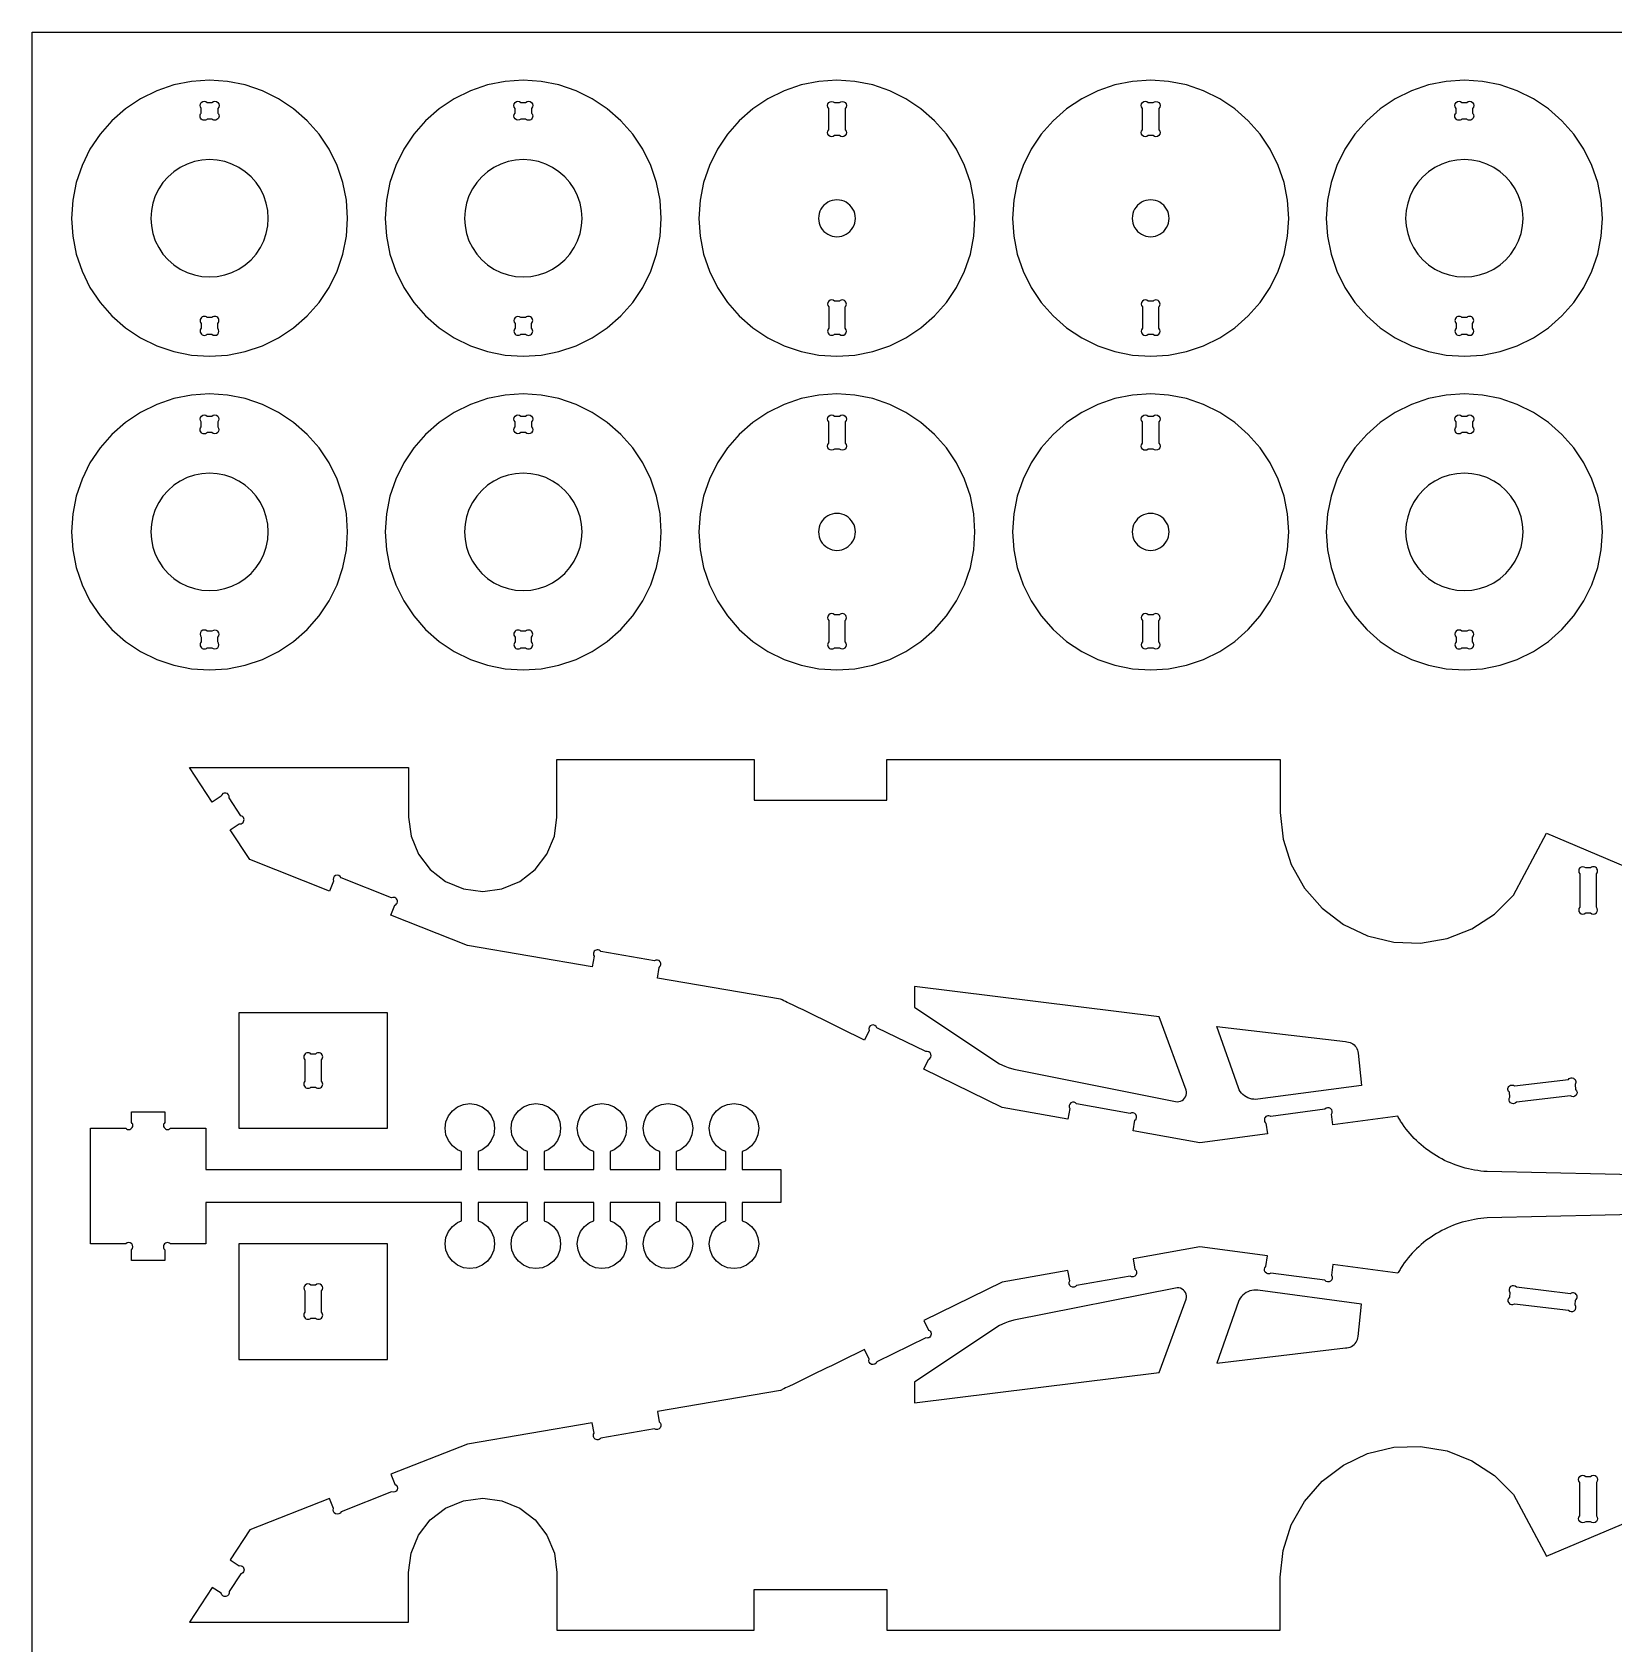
# Model space of a CAD drawing. Extents: x 18.5 to 37.8, y 18 to 44.9.
# Drawn here: x 18.48 to 30.48, y 32.62 to 44.85 of the extents above; entities that cross this region are included whole.
import ezdxf

# ---------------------------------------------------------------- set-up
doc = ezdxf.new("R2010")
doc.units = 0
doc.header["$MEASUREMENT"] = 0
doc.layers.get('0').update_dxf_attribs({"linetype": 'CONTINUOUS'})
doc.layers.add('ENGRAVE', color=1, linetype='CONTINUOUS')
doc.layers.add('LAYER_1', color=18, linetype='CONTINUOUS')

msp = doc.modelspace()

# ---------------------------------------------------------------- linework, layer by layer
msp.add_lwpolyline([(18.477, 17.969), (18.477, 44.853), (37.817, 44.853), (37.817, 17.969)], close=True)
at = {"layer": 'ENGRAVE'}
for points in [[(25.175, 37.607), (25.175, 37.45), (25.784, 37.042), (25.82, 37.02), (25.859, 37.002), (25.886, 36.992), (25.927, 36.98), (27.155, 36.735), (27.168, 36.733), (27.181, 36.734), (27.193, 36.737), (27.205, 36.742), (27.215, 36.75), (27.224, 36.759), (27.231, 36.77), (27.236, 36.782), (27.239, 36.794), (27.239, 36.807), (27.237, 36.82), (27.032, 37.376)], [(27.647, 36.811), (27.639, 36.824), (27.633, 36.837), (27.469, 37.304), (28.445, 37.189), (28.457, 37.188), (28.469, 37.186), (28.48, 37.183), (28.491, 37.178), (28.501, 37.171), (28.511, 37.164), (28.519, 37.155), (28.526, 37.146), (28.532, 37.136), (28.537, 37.125), (28.54, 37.113), (28.542, 37.101), (28.567, 36.857), (27.78, 36.751), (27.765, 36.75), (27.75, 36.751), (27.734, 36.753), (27.72, 36.757), (27.705, 36.762), (27.692, 36.769), (27.679, 36.778), (27.667, 36.787), (27.656, 36.798)], [(25.175, 34.446), (27.032, 34.676), (27.237, 35.233), (27.239, 35.245), (27.239, 35.258), (27.236, 35.271), (27.231, 35.283), (27.224, 35.294), (27.215, 35.303), (27.205, 35.31), (27.193, 35.316), (27.181, 35.319), (27.168, 35.32), (27.155, 35.318), (25.927, 35.073), (25.886, 35.061), (25.859, 35.051), (25.82, 35.033), (25.784, 35.011), (25.175, 34.603)], [(27.469, 34.748), (28.445, 34.864), (28.457, 34.864), (28.469, 34.866), (28.48, 34.87), (28.491, 34.875), (28.501, 34.881), (28.511, 34.889), (28.519, 34.897), (28.526, 34.907), (28.532, 34.917), (28.537, 34.928), (28.54, 34.939), (28.542, 34.951), (28.567, 35.196), (27.78, 35.301), (27.765, 35.302), (27.75, 35.302), (27.734, 35.299), (27.72, 35.296), (27.705, 35.29), (27.692, 35.283), (27.679, 35.275), (27.667, 35.265), (27.656, 35.254), (27.647, 35.242), (27.639, 35.229), (27.633, 35.215)]]:
    msp.add_lwpolyline(points, close=True, dxfattribs=at)
at = {"layer": 'LAYER_1'}
for points in [[(18.915, 42.916), (18.992, 42.802), (19.082, 42.699), (19.185, 42.609), (19.299, 42.533), (19.422, 42.472), (19.552, 42.428), (19.686, 42.401), (19.823, 42.393), (19.96, 42.401), (20.094, 42.428), (20.224, 42.472), (20.347, 42.533), (20.461, 42.609), (20.564, 42.699), (20.654, 42.802), (20.73, 42.916), (20.791, 43.039), (20.835, 43.169), (20.862, 43.304), (20.871, 43.44), (20.862, 43.577), (20.835, 43.712), (20.791, 43.841), (20.73, 43.964), (20.654, 44.078), (20.564, 44.181), (20.461, 44.272), (20.347, 44.348), (20.224, 44.408), (20.094, 44.453), (19.96, 44.479), (19.823, 44.488), (19.686, 44.479), (19.552, 44.453), (19.422, 44.408), (19.299, 44.348), (19.185, 44.272), (19.082, 44.181), (18.992, 44.078), (18.915, 43.964), (18.855, 43.841), (18.811, 43.712), (18.784, 43.577), (18.775, 43.44), (18.784, 43.304), (18.811, 43.169), (18.855, 43.039)], [(21.297, 42.916), (21.373, 42.802), (21.463, 42.699), (21.566, 42.609), (21.68, 42.533), (21.803, 42.472), (21.933, 42.428), (22.067, 42.401), (22.204, 42.393), (22.341, 42.401), (22.475, 42.428), (22.605, 42.472), (22.728, 42.533), (22.842, 42.609), (22.945, 42.699), (23.035, 42.802), (23.112, 42.916), (23.172, 43.039), (23.216, 43.169), (23.243, 43.304), (23.252, 43.44), (23.243, 43.577), (23.216, 43.712), (23.172, 43.841), (23.112, 43.964), (23.035, 44.078), (22.945, 44.181), (22.842, 44.272), (22.728, 44.348), (22.605, 44.408), (22.475, 44.453), (22.341, 44.479), (22.204, 44.488), (22.067, 44.479), (21.933, 44.453), (21.803, 44.408), (21.68, 44.348), (21.566, 44.272), (21.463, 44.181), (21.373, 44.078), (21.297, 43.964), (21.236, 43.841), (21.192, 43.712), (21.165, 43.577), (21.156, 43.44), (21.165, 43.304), (21.192, 43.169), (21.236, 43.039)], [(23.678, 42.916), (23.754, 42.802), (23.844, 42.699), (23.947, 42.609), (24.061, 42.533), (24.184, 42.472), (24.314, 42.428), (24.449, 42.401), (24.585, 42.393), (24.722, 42.401), (24.857, 42.428), (24.986, 42.472), (25.109, 42.533), (25.223, 42.609), (25.326, 42.699), (25.417, 42.802), (25.493, 42.916), (25.554, 43.039), (25.598, 43.169), (25.624, 43.304), (25.633, 43.44), (25.624, 43.577), (25.598, 43.712), (25.554, 43.841), (25.493, 43.964), (25.417, 44.078), (25.326, 44.181), (25.223, 44.272), (25.109, 44.348), (24.986, 44.408), (24.857, 44.453), (24.722, 44.479), (24.585, 44.488), (24.449, 44.479), (24.314, 44.453), (24.184, 44.408), (24.061, 44.348), (23.947, 44.272), (23.844, 44.181), (23.754, 44.078), (23.678, 43.964), (23.617, 43.841), (23.573, 43.712), (23.546, 43.577), (23.538, 43.44), (23.546, 43.304), (23.573, 43.169), (23.617, 43.039)], [(26.059, 42.916), (26.135, 42.802), (26.226, 42.699), (26.329, 42.609), (26.443, 42.533), (26.566, 42.472), (26.695, 42.428), (26.83, 42.401), (26.967, 42.393), (27.103, 42.401), (27.238, 42.428), (27.368, 42.472), (27.491, 42.533), (27.605, 42.609), (27.708, 42.699), (27.798, 42.802), (27.874, 42.916), (27.935, 43.039), (27.979, 43.169), (28.006, 43.304), (28.015, 43.44), (28.006, 43.577), (27.979, 43.712), (27.935, 43.841), (27.874, 43.964), (27.798, 44.078), (27.708, 44.181), (27.605, 44.272), (27.491, 44.348), (27.368, 44.408), (27.238, 44.453), (27.103, 44.479), (26.967, 44.488), (26.83, 44.479), (26.695, 44.453), (26.566, 44.408), (26.443, 44.348), (26.329, 44.272), (26.226, 44.181), (26.135, 44.078), (26.059, 43.964), (25.999, 43.841), (25.954, 43.712), (25.928, 43.577), (25.919, 43.44), (25.928, 43.304), (25.954, 43.169), (25.999, 43.039)], [(28.44, 42.916), (28.517, 42.802), (28.607, 42.699), (28.71, 42.609), (28.824, 42.533), (28.947, 42.472), (29.077, 42.428), (29.211, 42.401), (29.348, 42.393), (29.485, 42.401), (29.619, 42.428), (29.749, 42.472), (29.872, 42.533), (29.986, 42.609), (30.089, 42.699), (30.179, 42.802), (30.255, 42.916), (30.316, 43.039), (30.36, 43.169), (30.387, 43.304), (30.396, 43.44), (30.387, 43.577), (30.36, 43.712), (30.316, 43.841), (30.255, 43.964), (30.179, 44.078), (30.089, 44.181), (29.986, 44.272), (29.872, 44.348), (29.749, 44.408), (29.619, 44.453), (29.485, 44.479), (29.348, 44.488), (29.211, 44.479), (29.077, 44.453), (28.947, 44.408), (28.824, 44.348), (28.71, 44.272), (28.607, 44.181), (28.517, 44.078), (28.44, 43.964), (28.38, 43.841), (28.336, 43.712), (28.309, 43.577), (28.3, 43.44), (28.309, 43.304), (28.336, 43.169), (28.38, 43.039)], [(19.411, 43.27), (19.437, 43.218), (19.469, 43.169), (19.508, 43.125), (19.552, 43.087), (19.6, 43.054), (19.652, 43.029), (19.708, 43.01), (19.765, 42.999), (19.823, 42.995), (19.881, 42.999), (19.938, 43.01), (19.993, 43.029), (20.046, 43.054), (20.094, 43.087), (20.138, 43.125), (20.176, 43.169), (20.209, 43.218), (20.235, 43.27), (20.253, 43.325), (20.265, 43.382), (20.268, 43.44), (20.265, 43.499), (20.253, 43.556), (20.235, 43.611), (20.209, 43.663), (20.176, 43.712), (20.138, 43.755), (20.094, 43.794), (20.046, 43.826), (19.993, 43.852), (19.938, 43.871), (19.881, 43.882), (19.823, 43.886), (19.765, 43.882), (19.708, 43.871), (19.652, 43.852), (19.6, 43.826), (19.552, 43.794), (19.508, 43.755), (19.469, 43.712), (19.437, 43.663), (19.411, 43.611), (19.392, 43.556), (19.381, 43.499), (19.377, 43.44), (19.381, 43.382), (19.392, 43.325)], [(21.792, 43.27), (21.818, 43.218), (21.851, 43.169), (21.889, 43.125), (21.933, 43.087), (21.981, 43.054), (22.034, 43.029), (22.089, 43.01), (22.146, 42.999), (22.204, 42.995), (22.262, 42.999), (22.319, 43.01), (22.375, 43.029), (22.427, 43.054), (22.475, 43.087), (22.519, 43.125), (22.558, 43.169), (22.59, 43.218), (22.616, 43.27), (22.635, 43.325), (22.646, 43.382), (22.65, 43.44), (22.646, 43.499), (22.635, 43.556), (22.616, 43.611), (22.59, 43.663), (22.558, 43.712), (22.519, 43.755), (22.475, 43.794), (22.427, 43.826), (22.375, 43.852), (22.319, 43.871), (22.262, 43.882), (22.204, 43.886), (22.146, 43.882), (22.089, 43.871), (22.034, 43.852), (21.981, 43.826), (21.933, 43.794), (21.889, 43.755), (21.851, 43.712), (21.818, 43.663), (21.792, 43.611), (21.774, 43.556), (21.762, 43.499), (21.759, 43.44), (21.762, 43.382), (21.774, 43.325)], [(28.936, 43.27), (28.962, 43.218), (28.994, 43.169), (29.033, 43.125), (29.077, 43.087), (29.125, 43.054), (29.177, 43.029), (29.233, 43.01), (29.29, 42.999), (29.348, 42.995), (29.406, 42.999), (29.463, 43.01), (29.518, 43.029), (29.571, 43.054), (29.619, 43.087), (29.663, 43.125), (29.701, 43.169), (29.734, 43.218), (29.76, 43.27), (29.778, 43.325), (29.79, 43.382), (29.794, 43.44), (29.79, 43.499), (29.778, 43.556), (29.76, 43.611), (29.734, 43.663), (29.701, 43.712), (29.663, 43.755), (29.619, 43.794), (29.571, 43.826), (29.518, 43.852), (29.463, 43.871), (29.406, 43.882), (29.348, 43.886), (29.29, 43.882), (29.233, 43.871), (29.177, 43.852), (29.125, 43.826), (29.077, 43.794), (29.033, 43.755), (28.994, 43.712), (28.962, 43.663), (28.936, 43.611), (28.918, 43.556), (28.906, 43.499), (28.902, 43.44), (28.906, 43.382), (28.918, 43.325)], [(24.456, 43.387), (24.464, 43.37), (24.474, 43.355), (24.486, 43.341), (24.5, 43.329), (24.515, 43.319), (24.532, 43.311), (24.549, 43.305), (24.567, 43.302), (24.585, 43.3), (24.604, 43.302), (24.622, 43.305), (24.639, 43.311), (24.655, 43.319), (24.671, 43.329), (24.684, 43.341), (24.696, 43.355), (24.707, 43.37), (24.715, 43.387), (24.721, 43.404), (24.724, 43.422), (24.725, 43.44), (24.724, 43.459), (24.721, 43.477), (24.715, 43.494), (24.707, 43.51), (24.696, 43.526), (24.684, 43.539), (24.671, 43.551), (24.655, 43.562), (24.639, 43.57), (24.622, 43.576), (24.604, 43.579), (24.585, 43.58), (24.567, 43.579), (24.549, 43.576), (24.532, 43.57), (24.515, 43.562), (24.5, 43.551), (24.486, 43.539), (24.474, 43.526), (24.464, 43.51), (24.456, 43.494), (24.45, 43.477), (24.447, 43.459), (24.445, 43.44), (24.447, 43.422), (24.45, 43.404)], [(26.837, 43.387), (26.845, 43.37), (26.856, 43.355), (26.868, 43.341), (26.881, 43.329), (26.897, 43.319), (26.913, 43.311), (26.93, 43.305), (26.948, 43.302), (26.967, 43.3), (26.985, 43.302), (27.003, 43.305), (27.02, 43.311), (27.037, 43.319), (27.052, 43.329), (27.066, 43.341), (27.078, 43.355), (27.088, 43.37), (27.096, 43.387), (27.102, 43.404), (27.105, 43.422), (27.107, 43.44), (27.105, 43.459), (27.102, 43.477), (27.096, 43.494), (27.088, 43.51), (27.078, 43.526), (27.066, 43.539), (27.052, 43.551), (27.037, 43.562), (27.02, 43.57), (27.003, 43.576), (26.985, 43.579), (26.967, 43.58), (26.948, 43.579), (26.93, 43.576), (26.913, 43.57), (26.897, 43.562), (26.881, 43.551), (26.868, 43.539), (26.856, 43.526), (26.845, 43.51), (26.837, 43.494), (26.831, 43.477), (26.828, 43.459), (26.827, 43.44), (26.828, 43.422), (26.831, 43.404)], [(18.915, 40.535), (18.992, 40.421), (19.082, 40.318), (19.185, 40.228), (19.299, 40.152), (19.422, 40.091), (19.552, 40.047), (19.686, 40.02), (19.823, 40.011), (19.96, 40.02), (20.094, 40.047), (20.224, 40.091), (20.347, 40.152), (20.461, 40.228), (20.564, 40.318), (20.654, 40.421), (20.73, 40.535), (20.791, 40.658), (20.835, 40.788), (20.862, 40.922), (20.871, 41.059), (20.862, 41.196), (20.835, 41.33), (20.791, 41.46), (20.73, 41.583), (20.654, 41.697), (20.564, 41.8), (20.461, 41.89), (20.347, 41.967), (20.224, 42.027), (20.094, 42.071), (19.96, 42.098), (19.823, 42.107), (19.686, 42.098), (19.552, 42.071), (19.422, 42.027), (19.299, 41.967), (19.185, 41.89), (19.082, 41.8), (18.992, 41.697), (18.915, 41.583), (18.855, 41.46), (18.811, 41.33), (18.784, 41.196), (18.775, 41.059), (18.784, 40.922), (18.811, 40.788), (18.855, 40.658)], [(21.297, 40.535), (21.373, 40.421), (21.463, 40.318), (21.566, 40.228), (21.68, 40.152), (21.803, 40.091), (21.933, 40.047), (22.067, 40.02), (22.204, 40.011), (22.341, 40.02), (22.475, 40.047), (22.605, 40.091), (22.728, 40.152), (22.842, 40.228), (22.945, 40.318), (23.035, 40.421), (23.112, 40.535), (23.172, 40.658), (23.216, 40.788), (23.243, 40.922), (23.252, 41.059), (23.243, 41.196), (23.216, 41.33), (23.172, 41.46), (23.112, 41.583), (23.035, 41.697), (22.945, 41.8), (22.842, 41.89), (22.728, 41.967), (22.605, 42.027), (22.475, 42.071), (22.341, 42.098), (22.204, 42.107), (22.067, 42.098), (21.933, 42.071), (21.803, 42.027), (21.68, 41.967), (21.566, 41.89), (21.463, 41.8), (21.373, 41.697), (21.297, 41.583), (21.236, 41.46), (21.192, 41.33), (21.165, 41.196), (21.156, 41.059), (21.165, 40.922), (21.192, 40.788), (21.236, 40.658)], [(23.678, 40.535), (23.754, 40.421), (23.844, 40.318), (23.947, 40.228), (24.061, 40.152), (24.184, 40.091), (24.314, 40.047), (24.449, 40.02), (24.585, 40.011), (24.722, 40.02), (24.857, 40.047), (24.986, 40.091), (25.109, 40.152), (25.223, 40.228), (25.326, 40.318), (25.417, 40.421), (25.493, 40.535), (25.554, 40.658), (25.598, 40.788), (25.624, 40.922), (25.633, 41.059), (25.624, 41.196), (25.598, 41.33), (25.554, 41.46), (25.493, 41.583), (25.417, 41.697), (25.326, 41.8), (25.223, 41.89), (25.109, 41.967), (24.986, 42.027), (24.857, 42.071), (24.722, 42.098), (24.585, 42.107), (24.449, 42.098), (24.314, 42.071), (24.184, 42.027), (24.061, 41.967), (23.947, 41.89), (23.844, 41.8), (23.754, 41.697), (23.678, 41.583), (23.617, 41.46), (23.573, 41.33), (23.546, 41.196), (23.538, 41.059), (23.546, 40.922), (23.573, 40.788), (23.617, 40.658)], [(26.135, 40.421), (26.226, 40.318), (26.329, 40.228), (26.443, 40.152), (26.566, 40.091), (26.695, 40.047), (26.83, 40.02), (26.967, 40.011), (27.103, 40.02), (27.238, 40.047), (27.368, 40.091), (27.491, 40.152), (27.605, 40.228), (27.708, 40.318), (27.798, 40.421), (27.874, 40.535), (27.935, 40.658), (27.979, 40.788), (28.006, 40.922), (28.015, 41.059), (28.006, 41.196), (27.979, 41.33), (27.935, 41.46), (27.874, 41.583), (27.798, 41.697), (27.708, 41.8), (27.605, 41.89), (27.491, 41.967), (27.368, 42.027), (27.238, 42.071), (27.103, 42.098), (26.967, 42.107), (26.83, 42.098), (26.695, 42.071), (26.566, 42.027), (26.443, 41.967), (26.329, 41.89), (26.226, 41.8), (26.135, 41.697), (26.059, 41.583), (25.999, 41.46), (25.954, 41.33), (25.928, 41.196), (25.919, 41.059), (25.928, 40.922), (25.954, 40.788), (25.999, 40.658), (26.059, 40.535)], [(28.517, 40.421), (28.607, 40.318), (28.71, 40.228), (28.824, 40.152), (28.947, 40.091), (29.077, 40.047), (29.211, 40.02), (29.348, 40.011), (29.485, 40.02), (29.619, 40.047), (29.749, 40.091), (29.872, 40.152), (29.986, 40.228), (30.089, 40.318), (30.179, 40.421), (30.255, 40.535), (30.316, 40.658), (30.36, 40.788), (30.387, 40.922), (30.396, 41.059), (30.387, 41.196), (30.36, 41.33), (30.316, 41.46), (30.255, 41.583), (30.179, 41.697), (30.089, 41.8), (29.986, 41.89), (29.872, 41.967), (29.749, 42.027), (29.619, 42.071), (29.485, 42.098), (29.348, 42.107), (29.211, 42.098), (29.077, 42.071), (28.947, 42.027), (28.824, 41.967), (28.71, 41.89), (28.607, 41.8), (28.517, 41.697), (28.44, 41.583), (28.38, 41.46), (28.336, 41.33), (28.309, 41.196), (28.3, 41.059), (28.309, 40.922), (28.336, 40.788), (28.38, 40.658), (28.44, 40.535)], [(19.411, 40.889), (19.437, 40.836), (19.469, 40.788), (19.508, 40.744), (19.552, 40.706), (19.6, 40.673), (19.652, 40.647), (19.708, 40.629), (19.765, 40.617), (19.823, 40.614), (19.881, 40.617), (19.938, 40.629), (19.993, 40.647), (20.046, 40.673), (20.094, 40.706), (20.138, 40.744), (20.176, 40.788), (20.209, 40.836), (20.235, 40.889), (20.253, 40.944), (20.265, 41.001), (20.268, 41.059), (20.265, 41.117), (20.253, 41.174), (20.235, 41.23), (20.209, 41.282), (20.176, 41.33), (20.138, 41.374), (20.094, 41.413), (20.046, 41.445), (19.993, 41.471), (19.938, 41.49), (19.881, 41.501), (19.823, 41.505), (19.765, 41.501), (19.708, 41.49), (19.652, 41.471), (19.6, 41.445), (19.552, 41.413), (19.508, 41.374), (19.469, 41.33), (19.437, 41.282), (19.411, 41.23), (19.392, 41.174), (19.381, 41.117), (19.377, 41.059), (19.381, 41.001), (19.392, 40.944)], [(21.792, 40.889), (21.818, 40.836), (21.851, 40.788), (21.889, 40.744), (21.933, 40.706), (21.981, 40.673), (22.034, 40.647), (22.089, 40.629), (22.146, 40.617), (22.204, 40.614), (22.262, 40.617), (22.319, 40.629), (22.375, 40.647), (22.427, 40.673), (22.475, 40.706), (22.519, 40.744), (22.558, 40.788), (22.59, 40.836), (22.616, 40.889), (22.635, 40.944), (22.646, 41.001), (22.65, 41.059), (22.646, 41.117), (22.635, 41.174), (22.616, 41.23), (22.59, 41.282), (22.558, 41.33), (22.519, 41.374), (22.475, 41.413), (22.427, 41.445), (22.375, 41.471), (22.319, 41.49), (22.262, 41.501), (22.204, 41.505), (22.146, 41.501), (22.089, 41.49), (22.034, 41.471), (21.981, 41.445), (21.933, 41.413), (21.889, 41.374), (21.851, 41.33), (21.818, 41.282), (21.792, 41.23), (21.774, 41.174), (21.762, 41.117), (21.759, 41.059), (21.762, 41.001), (21.774, 40.944)], [(28.962, 40.836), (28.994, 40.788), (29.033, 40.744), (29.077, 40.706), (29.125, 40.673), (29.177, 40.647), (29.233, 40.629), (29.29, 40.617), (29.348, 40.614), (29.406, 40.617), (29.463, 40.629), (29.518, 40.647), (29.571, 40.673), (29.619, 40.706), (29.663, 40.744), (29.701, 40.788), (29.734, 40.836), (29.76, 40.889), (29.778, 40.944), (29.79, 41.001), (29.794, 41.059), (29.79, 41.117), (29.778, 41.174), (29.76, 41.23), (29.734, 41.282), (29.701, 41.33), (29.663, 41.374), (29.619, 41.413), (29.571, 41.445), (29.518, 41.471), (29.463, 41.49), (29.406, 41.501), (29.348, 41.505), (29.29, 41.501), (29.233, 41.49), (29.177, 41.471), (29.125, 41.445), (29.077, 41.413), (29.033, 41.374), (28.994, 41.33), (28.962, 41.282), (28.936, 41.23), (28.918, 41.174), (28.906, 41.117), (28.902, 41.059), (28.906, 41.001), (28.918, 40.944), (28.936, 40.889)], [(24.464, 40.989), (24.474, 40.974), (24.486, 40.96), (24.5, 40.948), (24.515, 40.938), (24.532, 40.93), (24.549, 40.924), (24.567, 40.92), (24.585, 40.919), (24.604, 40.92), (24.622, 40.924), (24.639, 40.93), (24.655, 40.938), (24.671, 40.948), (24.684, 40.96), (24.696, 40.974), (24.707, 40.989), (24.715, 41.006), (24.721, 41.023), (24.724, 41.041), (24.725, 41.059), (24.724, 41.077), (24.721, 41.095), (24.715, 41.113), (24.707, 41.129), (24.696, 41.144), (24.684, 41.158), (24.671, 41.17), (24.655, 41.18), (24.639, 41.188), (24.622, 41.194), (24.604, 41.198), (24.585, 41.199), (24.567, 41.198), (24.549, 41.194), (24.532, 41.188), (24.515, 41.18), (24.5, 41.17), (24.486, 41.158), (24.474, 41.144), (24.464, 41.129), (24.456, 41.113), (24.45, 41.095), (24.447, 41.077), (24.445, 41.059), (24.447, 41.041), (24.45, 41.023), (24.456, 41.006)], [(26.845, 40.989), (26.856, 40.974), (26.868, 40.96), (26.881, 40.948), (26.897, 40.938), (26.913, 40.93), (26.93, 40.924), (26.948, 40.92), (26.967, 40.919), (26.985, 40.92), (27.003, 40.924), (27.02, 40.93), (27.037, 40.938), (27.052, 40.948), (27.066, 40.96), (27.078, 40.974), (27.088, 40.989), (27.096, 41.006), (27.102, 41.023), (27.105, 41.041), (27.107, 41.059), (27.105, 41.077), (27.102, 41.095), (27.096, 41.113), (27.088, 41.129), (27.078, 41.144), (27.066, 41.158), (27.052, 41.17), (27.037, 41.18), (27.02, 41.188), (27.003, 41.194), (26.985, 41.198), (26.967, 41.199), (26.948, 41.198), (26.93, 41.194), (26.913, 41.188), (26.897, 41.18), (26.881, 41.17), (26.868, 41.158), (26.856, 41.144), (26.845, 41.129), (26.837, 41.113), (26.831, 41.095), (26.828, 41.077), (26.827, 41.059), (26.828, 41.041), (26.831, 41.023), (26.837, 41.006)], [(20.046, 36.531), (21.174, 36.531), (21.174, 37.408), (20.046, 37.408)], [(20.046, 35.654), (20.046, 34.776), (21.174, 34.776), (21.174, 35.654)]]:
    msp.add_lwpolyline(points, close=True, dxfattribs=at)
for points in [[(19.885, 44.275), (19.885, 44.239, -1), (19.841, 44.194), (19.805, 44.194, -1), (19.76, 44.239), (19.76, 44.275, -1), (19.805, 44.32), (19.841, 44.32, -1)], [(22.222, 44.194), (22.186, 44.194, -1), (22.142, 44.239), (22.142, 44.275, -1), (22.186, 44.32), (22.222, 44.32, -1), (22.267, 44.275), (22.267, 44.239, -1)], [(24.523, 44.113), (24.523, 44.275, -1), (24.567, 44.319), (24.604, 44.319, -1), (24.648, 44.275), (24.648, 44.113, -1), (24.604, 44.069), (24.567, 44.069, -1)], [(26.904, 44.113), (26.904, 44.275, -1), (26.949, 44.319), (26.985, 44.319, -1), (27.029, 44.275), (27.029, 44.113, -1), (26.985, 44.069), (26.949, 44.069, -1)], [(29.33, 44.32), (29.366, 44.32, -1), (29.41, 44.275), (29.41, 44.239, -1), (29.366, 44.194), (29.33, 44.194, -1), (29.285, 44.239), (29.285, 44.275, -1)], [(24.604, 42.811), (24.567, 42.811, 1), (24.523, 42.767), (24.523, 42.605, 1), (24.567, 42.561), (24.604, 42.561, 1), (24.648, 42.605), (24.648, 42.767, 1)], [(26.985, 42.811), (26.949, 42.811, 1), (26.904, 42.767), (26.904, 42.605, 1), (26.949, 42.561), (26.985, 42.561, 1), (27.029, 42.605), (27.029, 42.767, 1)], [(19.841, 42.686), (19.805, 42.686, 1), (19.76, 42.642), (19.76, 42.605, 1), (19.805, 42.561), (19.841, 42.561, 1), (19.885, 42.605), (19.885, 42.642, 1)], [(22.222, 42.686), (22.186, 42.686, 1), (22.142, 42.642), (22.142, 42.605, 1), (22.186, 42.561), (22.222, 42.561, 1), (22.267, 42.605), (22.267, 42.642, 1)], [(29.41, 42.605), (29.41, 42.642, 1), (29.366, 42.686), (29.33, 42.686, 1), (29.285, 42.642), (29.285, 42.605, 1), (29.33, 42.561), (29.366, 42.561, 1)], [(19.805, 41.938), (19.841, 41.938, -1), (19.885, 41.894), (19.885, 41.857, -1), (19.841, 41.813), (19.805, 41.813, -1), (19.76, 41.857), (19.76, 41.894, -1)], [(22.186, 41.938), (22.222, 41.938, -1), (22.267, 41.894), (22.267, 41.857, -1), (22.222, 41.813), (22.186, 41.813, -1), (22.142, 41.857), (22.142, 41.894, -1)], [(24.523, 41.732), (24.523, 41.894, -1), (24.567, 41.938), (24.604, 41.938, -1), (24.648, 41.894), (24.648, 41.732, -1), (24.604, 41.688), (24.567, 41.688, -1)], [(26.949, 41.938), (26.985, 41.938, -1), (27.029, 41.894), (27.029, 41.732, -1), (26.985, 41.688), (26.949, 41.688, -1), (26.904, 41.732), (26.904, 41.894, -1)], [(29.366, 41.813), (29.33, 41.813, -1), (29.285, 41.857), (29.285, 41.894, -1), (29.33, 41.938), (29.366, 41.938, -1), (29.41, 41.894), (29.41, 41.857, -1)], [(24.648, 40.224), (24.648, 40.386, 1), (24.604, 40.43), (24.567, 40.43, 1), (24.523, 40.386), (24.523, 40.224, 1), (24.567, 40.18), (24.604, 40.18, 1)], [(26.985, 40.43), (26.949, 40.43, 1), (26.904, 40.386), (26.904, 40.224, 1), (26.949, 40.18), (26.985, 40.18, 1), (27.029, 40.224), (27.029, 40.386, 1)], [(19.841, 40.305), (19.805, 40.305, 1), (19.76, 40.26), (19.76, 40.224, 1), (19.805, 40.18), (19.841, 40.18, 1), (19.885, 40.224), (19.885, 40.26, 1)], [(22.222, 40.305), (22.186, 40.305, 1), (22.142, 40.26), (22.142, 40.224, 1), (22.186, 40.18), (22.222, 40.18, 1), (22.267, 40.224), (22.267, 40.26, 1)], [(29.41, 40.224), (29.41, 40.26, 1), (29.366, 40.305), (29.33, 40.305, 1), (29.285, 40.26), (29.285, 40.224, 1), (29.33, 40.18), (29.366, 40.18, 1)], [(30.35, 38.21), (30.35, 38.464, 1), (30.306, 38.508), (30.269, 38.508, 1), (30.225, 38.464), (30.225, 38.21, 1), (30.269, 38.166), (30.306, 38.166, 1)], [(20.547, 37.051), (20.547, 36.888, 1), (20.592, 36.844), (20.628, 36.844, 1), (20.673, 36.888), (20.673, 37.051, 1), (20.628, 37.095), (20.592, 37.095, 1)], [(29.728, 36.853), (30.138, 36.902, -1), (30.188, 36.863), (30.192, 36.826, -1), (30.153, 36.777), (29.743, 36.729, -1), (29.694, 36.768), (29.69, 36.804, -1)], [(19.231, 35.528), (19.231, 35.609, 1), (19.187, 35.654), (18.918, 35.654), (18.918, 36.531), (19.187, 36.531, 1), (19.231, 36.575), (19.231, 36.656), (19.482, 36.656), (19.482, 36.575, 1), (19.526, 36.531), (19.795, 36.531), (19.795, 36.218), (21.736, 36.218), (21.736, 36.355), (21.705, 36.368), (21.666, 36.398), (21.636, 36.437), (21.617, 36.482), (21.611, 36.531), (21.617, 36.579), (21.636, 36.625), (21.666, 36.664), (21.705, 36.694), (21.75, 36.712), (21.799, 36.719), (21.847, 36.712), (21.893, 36.694), (21.932, 36.664), (21.961, 36.625), (21.98, 36.579), (21.987, 36.531), (21.98, 36.482), (21.961, 36.437), (21.932, 36.398), (21.893, 36.368), (21.861, 36.355), (21.861, 36.218), (22.237, 36.218), (22.237, 36.355), (22.206, 36.368), (22.167, 36.398), (22.137, 36.437), (22.118, 36.482), (22.112, 36.531), (22.118, 36.579), (22.137, 36.625), (22.167, 36.664), (22.206, 36.694), (22.251, 36.712), (22.3, 36.719), (22.349, 36.712), (22.394, 36.694), (22.433, 36.664), (22.463, 36.625), (22.481, 36.579), (22.488, 36.531), (22.481, 36.482), (22.463, 36.437), (22.433, 36.398), (22.394, 36.368), (22.363, 36.355), (22.363, 36.218), (22.739, 36.218), (22.739, 36.355), (22.707, 36.368), (22.668, 36.398), (22.638, 36.437), (22.62, 36.482), (22.613, 36.531), (22.62, 36.579), (22.638, 36.625), (22.668, 36.664), (22.707, 36.694), (22.753, 36.712), (22.801, 36.719), (22.85, 36.712), (22.895, 36.694), (22.934, 36.664), (22.964, 36.625), (22.983, 36.579), (22.989, 36.531), (22.983, 36.482), (22.964, 36.437), (22.934, 36.398), (22.895, 36.368), (22.864, 36.355), (22.864, 36.218), (23.24, 36.218), (23.24, 36.355), (23.209, 36.368), (23.17, 36.398), (23.14, 36.437), (23.121, 36.482), (23.115, 36.531), (23.121, 36.579), (23.14, 36.625), (23.17, 36.664), (23.209, 36.694), (23.254, 36.712), (23.303, 36.719), (23.351, 36.712), (23.397, 36.694), (23.435, 36.664), (23.465, 36.625), (23.484, 36.579), (23.491, 36.531), (23.484, 36.482), (23.465, 36.437), (23.435, 36.398), (23.397, 36.368), (23.365, 36.355), (23.365, 36.218), (23.741, 36.218), (23.741, 36.355), (23.71, 36.368), (23.671, 36.398), (23.641, 36.437), (23.622, 36.482), (23.616, 36.531), (23.622, 36.579), (23.641, 36.625), (23.671, 36.664), (23.71, 36.694), (23.755, 36.712), (23.804, 36.719), (23.853, 36.712), (23.898, 36.694), (23.937, 36.664), (23.967, 36.625), (23.985, 36.579), (23.992, 36.531), (23.985, 36.482), (23.967, 36.437), (23.937, 36.398), (23.898, 36.368), (23.867, 36.355), (23.867, 36.218), (24.16, 36.218), (24.16, 35.967), (23.867, 35.967), (23.867, 35.829), (23.898, 35.816), (23.937, 35.786), (23.967, 35.748), (23.985, 35.702), (23.992, 35.654), (23.985, 35.605), (23.967, 35.56), (23.937, 35.521), (23.898, 35.491), (23.853, 35.472), (23.804, 35.466), (23.755, 35.472), (23.71, 35.491), (23.671, 35.521), (23.641, 35.56), (23.622, 35.605), (23.616, 35.654), (23.622, 35.702), (23.641, 35.748), (23.671, 35.786), (23.71, 35.816), (23.741, 35.829), (23.741, 35.967), (23.365, 35.967), (23.365, 35.829), (23.397, 35.816), (23.435, 35.786), (23.465, 35.748), (23.484, 35.702), (23.491, 35.654), (23.484, 35.605), (23.465, 35.56), (23.435, 35.521), (23.397, 35.491), (23.351, 35.472), (23.303, 35.466), (23.254, 35.472), (23.209, 35.491), (23.17, 35.521), (23.14, 35.56), (23.121, 35.605), (23.115, 35.654), (23.121, 35.702), (23.14, 35.748), (23.17, 35.786), (23.209, 35.816), (23.24, 35.829), (23.24, 35.967), (22.864, 35.967), (22.864, 35.829), (22.895, 35.816), (22.934, 35.786), (22.964, 35.748), (22.983, 35.702), (22.989, 35.654), (22.983, 35.605), (22.964, 35.56), (22.934, 35.521), (22.895, 35.491), (22.85, 35.472), (22.801, 35.466), (22.753, 35.472), (22.707, 35.491), (22.668, 35.521), (22.638, 35.56), (22.62, 35.605), (22.613, 35.654), (22.62, 35.702), (22.638, 35.748), (22.668, 35.786), (22.707, 35.816), (22.739, 35.829), (22.739, 35.967), (22.363, 35.967), (22.363, 35.829), (22.394, 35.816), (22.433, 35.786), (22.463, 35.748), (22.481, 35.702), (22.488, 35.654), (22.481, 35.605), (22.463, 35.56), (22.433, 35.521), (22.394, 35.491), (22.349, 35.472), (22.3, 35.466), (22.251, 35.472), (22.206, 35.491), (22.167, 35.521), (22.137, 35.56), (22.118, 35.605), (22.112, 35.654), (22.118, 35.702), (22.137, 35.748), (22.167, 35.786), (22.206, 35.816), (22.237, 35.829), (22.237, 35.967), (21.861, 35.967), (21.861, 35.829), (21.893, 35.816), (21.932, 35.786), (21.961, 35.748), (21.98, 35.702), (21.987, 35.654), (21.98, 35.605), (21.961, 35.56), (21.932, 35.521), (21.893, 35.491), (21.847, 35.472), (21.799, 35.466), (21.75, 35.472), (21.705, 35.491), (21.666, 35.521), (21.636, 35.56), (21.617, 35.605), (21.611, 35.654), (21.617, 35.702), (21.636, 35.748), (21.666, 35.786), (21.705, 35.816), (21.736, 35.829), (21.736, 35.967), (19.795, 35.967), (19.795, 35.654), (19.526, 35.654, 1), (19.482, 35.609), (19.482, 35.528)], [(20.628, 35.34), (20.592, 35.34, 1), (20.547, 35.296), (20.547, 35.134, 1), (20.592, 35.09), (20.628, 35.09, 1), (20.673, 35.134), (20.673, 35.296, 1)], [(29.728, 35.199), (30.138, 35.151, 1), (30.188, 35.19), (30.192, 35.226, 1), (30.153, 35.275), (29.743, 35.324, 1), (29.694, 35.285), (29.69, 35.248, 1)], [(30.225, 33.589), (30.225, 33.842, -1), (30.269, 33.887), (30.306, 33.887, -1), (30.35, 33.842), (30.35, 33.589, -1), (30.306, 33.544), (30.269, 33.544, -1)]]:
    msp.add_lwpolyline(points, format="xyb", close=True, dxfattribs=at)
for points in [[(31.761, 36.152), (29.521, 36.202, -0.114036), (29.156, 36.31, -0.115553), (28.878, 36.564, -0.015689), (28.86, 36.593, 0.005229), (28.842, 36.623), (28.35, 36.557), (28.339, 36.637, 1), (28.289, 36.675), (27.88, 36.62, 1), (27.842, 36.57), (27.853, 36.49), (27.341, 36.421), (26.833, 36.512), (26.847, 36.592, 1), (26.811, 36.643), (26.405, 36.716, 1), (26.354, 36.68), (26.339, 36.6), (25.84, 36.689), (25.244, 36.981), (25.28, 37.054, 1), (25.259, 37.113), (24.889, 37.294, 1), (24.829, 37.274), (24.794, 37.201, -0.000989), (24.508, 37.342, 0.002966), (24.221, 37.481, -0.003154), (24.17, 37.506, 0.038717), (24.157, 37.511), (23.222, 37.672), (23.236, 37.752, 1), (23.2, 37.803), (22.793, 37.873, 1), (22.742, 37.837), (22.728, 37.757), (21.78, 37.92), (21.2, 38.149), (21.23, 38.224, 1), (21.205, 38.282), (20.821, 38.433, 1), (20.763, 38.408), (20.734, 38.332), (20.128, 38.571), (19.979, 38.798), (20.047, 38.843, 1), (20.06, 38.904), (19.971, 39.04, 1), (19.91, 39.052), (19.842, 39.008), (19.67, 39.271), (21.333, 39.271), (21.333, 38.894), (21.352, 38.748), (21.409, 38.612), (21.498, 38.495), (21.615, 38.406), (21.751, 38.349), (21.897, 38.33), (22.042, 38.349), (22.178, 38.406), (22.295, 38.495), (22.384, 38.612), (22.441, 38.748), (22.46, 38.894), (22.46, 39.332), (23.957, 39.332), (23.957, 39.022), (24.965, 39.022), (24.965, 39.332), (27.951, 39.332), (27.951, 38.929), (27.972, 38.727), (28.033, 38.533), (28.134, 38.355), (28.268, 38.202), (28.43, 38.079), (28.614, 37.991), (28.812, 37.943), (29.016, 37.936), (29.217, 37.971), (29.406, 38.046), (29.576, 38.157), (29.721, 38.302), (29.972, 38.771), (31.565, 38.097)], [(31.761, 35.901), (29.521, 35.85, 0.114036), (29.156, 35.743, 0.115553), (28.878, 35.489, 0.015689), (28.86, 35.459, -0.005229), (28.842, 35.43), (28.35, 35.496), (28.339, 35.415, -1), (28.289, 35.377), (27.88, 35.432, -1), (27.842, 35.482), (27.853, 35.562), (27.341, 35.631), (26.833, 35.541), (26.847, 35.461, -1), (26.811, 35.409), (26.405, 35.337, -1), (26.354, 35.373), (26.339, 35.452), (25.84, 35.363), (25.244, 35.072), (25.28, 34.999, -1), (25.259, 34.94), (24.889, 34.758, -1), (24.829, 34.779), (24.794, 34.851, 0.000989), (24.508, 34.711, -0.002966), (24.221, 34.571, 0.003154), (24.17, 34.547, -0.038717), (24.157, 34.541), (23.222, 34.38), (23.236, 34.301, -1), (23.2, 34.249), (22.793, 34.179, -1), (22.742, 34.215), (22.728, 34.295), (21.78, 34.132), (21.2, 33.904), (21.23, 33.828, -1), (21.205, 33.771), (20.821, 33.62, -1), (20.763, 33.645), (20.734, 33.72), (20.128, 33.482), (19.979, 33.254), (20.047, 33.21, -1), (20.06, 33.149), (19.971, 33.013, -1), (19.91, 33), (19.842, 33.045), (19.67, 32.782), (21.333, 32.782), (21.333, 33.159), (21.352, 33.305), (21.409, 33.441), (21.498, 33.557), (21.615, 33.647), (21.751, 33.703), (21.897, 33.722), (22.042, 33.703), (22.178, 33.647), (22.295, 33.557), (22.384, 33.441), (22.441, 33.305), (22.46, 33.159), (22.46, 32.72), (23.957, 32.72), (23.957, 33.03), (24.965, 33.03), (24.965, 32.72), (27.951, 32.72), (27.951, 33.123), (27.972, 33.326), (28.033, 33.52), (28.134, 33.698), (28.268, 33.851), (28.43, 33.974), (28.614, 34.061), (28.812, 34.11), (29.016, 34.116), (29.217, 34.082), (29.406, 34.007), (29.576, 33.895), (29.721, 33.751), (29.972, 33.281), (31.565, 33.955)]]:
    msp.add_lwpolyline(points, format="xyb", dxfattribs=at)

doc.saveas('drawing.dxf')
